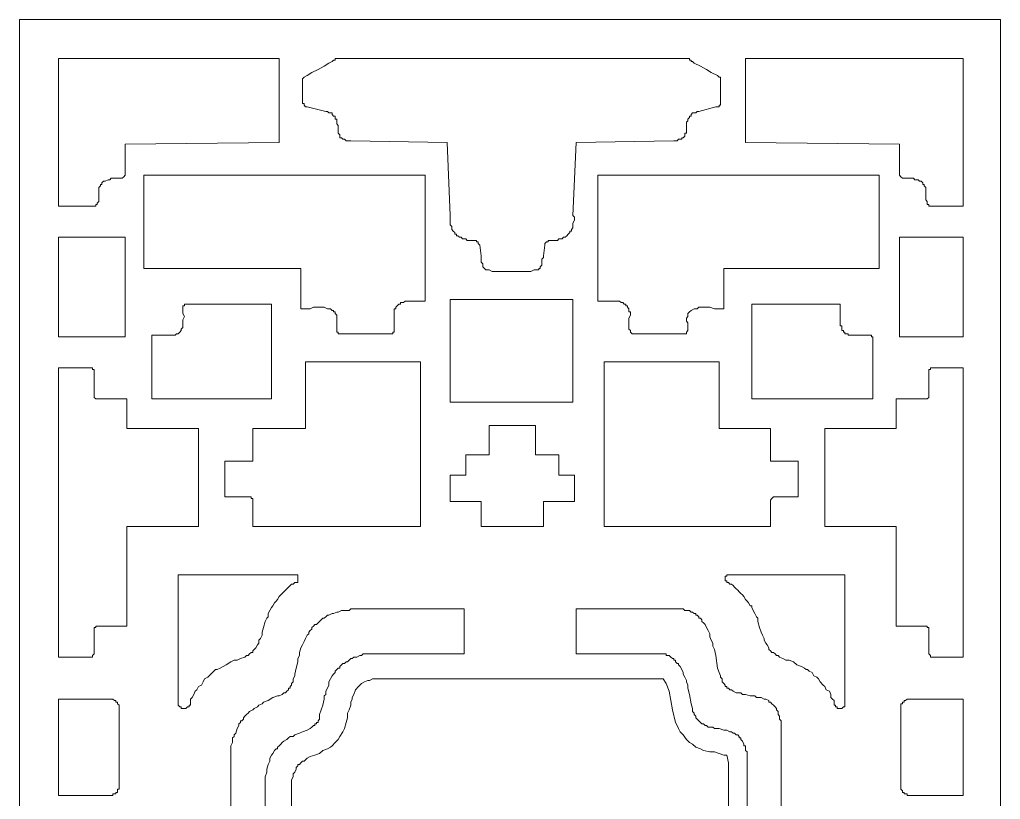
# Model space of a CAD drawing. Extents: x -66030 to 95157, y -13132 to 45879.
# Drawn here: x -56868 to -54403, y 27206 to 29164 of the extents above; entities that cross this region are included whole.
import ezdxf

# ---------------------------------------------------------------- set-up
doc = ezdxf.new("R2010")
doc.units = 0
doc.header["$LTSCALE"] = 100
doc.header["$MEASUREMENT"] = 0
doc.layers.get('0').update_dxf_attribs({"linetype": 'CONTINUOUS'})

msp = doc.modelspace()

# ---------------------------------------------------------------- linework, layer by layer
at = {"lineweight": 0}
for points in [[(-56867.9, 29164.4), (-54403.2, 29164.4), (-54403.2, 24422.6), (-56867.9, 24422.6), (-56867.9, 29164.4)], [(-56867.9, 29164.4), (-54403.2, 29164.4), (-54403.2, 24422.6), (-56867.9, 24422.6), (-56867.9, 29164.4)], [(-56770.2, 28695.7), (-56688.2, 28695.7), (-56684.3, 28695.7), (-56680.4, 28695.7), (-56676.5, 28695.7), (-56676.5, 28695.7), (-56676.5, 28695.7), (-56676.5, 28699.6), (-56672.6, 28699.6), (-56672.6, 28703.5), (-56672.6, 28703.5), (-56668.7, 28707.4), (-56668.7, 28711.3), (-56668.7, 28711.3), (-56668.7, 28719.1), (-56668.7, 28727), (-56668.7, 28734.8), (-56668.7, 28734.8), (-56668.7, 28738.7), (-56668.7, 28742.6), (-56668.7, 28742.6), (-56664.8, 28746.5), (-56664.8, 28746.5), (-56664.8, 28750.4), (-56660.9, 28750.4), (-56660.9, 28754.3), (-56660.9, 28754.3), (-56657, 28758.2), (-56657, 28758.2), (-56653, 28758.2), (-56645.2, 28762.1), (-56641.3, 28762.1), (-56637.4, 28766), (-56633.5, 28766), (-56629.6, 28766), (-56625.7, 28766), (-56621.8, 28766), (-56614, 28766), (-56614, 28766), (-56610.1, 28766), (-56610.1, 28766), (-56606.2, 28769.9), (-56606.2, 28769.9), (-56606.2, 28769.9), (-56602.3, 28773.8), (-56602.3, 28773.8), (-56602.3, 28777.7), (-56602.3, 28781.6), (-56602.3, 28785.5), (-56602.3, 28851.9), (-56215.6, 28855.8), (-56215.6, 29066.8), (-56770.2, 29066.8), (-56770.2, 28695.7)], [(-55188.3, 29066.8), (-55184.4, 29066.8), (-55184.4, 29062.9), (-55184.4, 29062.9), (-55180.5, 29062.9), (-55180.5, 29059), (-55176.6, 29059), (-55172.7, 29055.1), (-55157.1, 29047.2), (-55141.4, 29039.4), (-55129.7, 29031.6), (-55114.1, 29023.8), (-55110.2, 29019.9), (-55106.3, 29019.9), (-55106.3, 29019.9), (-55106.3, 29016), (-55106.3, 29016), (-55106.3, 29012.1), (-55106.3, 29008.2), (-55106.3, 28996.5), (-55106.3, 28984.7), (-55106.3, 28961.3), (-55106.3, 28957.4), (-55106.3, 28953.5), (-55106.3, 28953.5), (-55106.3, 28949.6), (-55110.2, 28949.6), (-55110.2, 28949.6), (-55110.2, 28949.6), (-55110.2, 28945.7), (-55114.1, 28945.7), (-55118, 28945.7), (-55161, 28934), (-55164.9, 28934), (-55168.8, 28930.1), (-55172.7, 28930.1), (-55176.6, 28930.1), (-55180.5, 28926.2), (-55180.5, 28922.2), (-55184.4, 28922.2), (-55184.4, 28918.3), (-55188.3, 28914.4), (-55188.3, 28914.4), (-55188.3, 28910.5), (-55192.2, 28906.6), (-55192.2, 28902.7), (-55192.2, 28898.8), (-55192.2, 28894.9), (-55192.2, 28894.9), (-55192.2, 28891), (-55192.2, 28887.1), (-55192.2, 28887.1), (-55192.2, 28883.2), (-55192.2, 28879.3), (-55196.1, 28879.3), (-55196.1, 28875.4), (-55196.1, 28871.5), (-55200, 28867.6), (-55203.9, 28867.6), (-55203.9, 28863.7), (-55207.8, 28863.7), (-55211.7, 28863.7), (-55215.7, 28859.8), (-55219.6, 28859.8), (-55223.5, 28859.8), (-55469.5, 28855.8), (-55477.4, 28672.3), (-55477.4, 28672.3), (-55473.4, 28668.4), (-55473.4, 28664.5), (-55473.4, 28660.5), (-55477.4, 28652.7), (-55477.4, 28648.8), (-55477.4, 28644.9), (-55477.4, 28641), (-55481.3, 28637.1), (-55481.3, 28633.2), (-55485.2, 28633.2), (-55485.2, 28629.3), (-55489.1, 28625.4), (-55489.1, 28625.4), (-55493, 28621.5), (-55493, 28621.5), (-55496.9, 28617.6), (-55500.8, 28617.6), (-55504.7, 28613.7), (-55508.6, 28613.7), (-55512.5, 28613.7), (-55516.4, 28609.8), (-55524.2, 28609.8), (-55528.1, 28609.8), (-55535.9, 28609.8), (-55539.8, 28609.8), (-55539.8, 28609.8), (-55539.8, 28605.9), (-55543.8, 28605.9), (-55543.8, 28605.9), (-55543.8, 28605.9), (-55543.8, 28605.9), (-55547.7, 28602), (-55547.7, 28598.1), (-55551.6, 28570.7), (-55551.6, 28566.8), (-55555.5, 28562.9), (-55555.5, 28555.1), (-55555.5, 28551.2), (-55555.5, 28547.3), (-55559.4, 28543.4), (-55559.4, 28543.4), (-55559.4, 28539.5), (-55563.3, 28539.5), (-55563.3, 28539.5), (-55563.3, 28535.6), (-55567.2, 28535.6), (-55567.2, 28535.6), (-55571.1, 28535.6), (-55575, 28535.6), (-55582.8, 28531.7), (-55590.6, 28531.7), (-55598.4, 28531.7), (-55610.2, 28531.7), (-55621.9, 28531.7), (-55629.7, 28531.7), (-55641.4, 28531.7), (-55653.1, 28531.7), (-55660.9, 28531.7), (-55672.6, 28531.7), (-55680.5, 28531.7), (-55688.3, 28535.6), (-55692.2, 28535.6), (-55692.2, 28535.6), (-55696.1, 28535.6), (-55696.1, 28535.6), (-55700, 28539.5), (-55700, 28539.5), (-55700, 28539.5), (-55703.9, 28543.4), (-55703.9, 28543.4), (-55703.9, 28547.3), (-55703.9, 28551.2), (-55707.8, 28555.1), (-55707.8, 28562.9), (-55707.8, 28566.8), (-55707.8, 28570.7), (-55711.7, 28598.1), (-55715.6, 28602), (-55715.6, 28605.9), (-55715.6, 28605.9), (-55715.6, 28605.9), (-55719.5, 28605.9), (-55719.5, 28605.9), (-55719.5, 28609.8), (-55723.4, 28609.8), (-55727.3, 28609.8), (-55731.2, 28609.8), (-55739.1, 28609.8), (-55743, 28609.8), (-55746.9, 28613.7), (-55750.8, 28613.7), (-55754.7, 28613.7), (-55758.6, 28617.6), (-55762.5, 28617.6), (-55766.4, 28621.5), (-55770.3, 28621.5), (-55770.3, 28625.4), (-55774.2, 28625.4), (-55774.2, 28629.3), (-55778.1, 28633.2), (-55778.1, 28633.2), (-55782, 28637.1), (-55782, 28641), (-55782, 28644.9), (-55785.9, 28648.8), (-55785.9, 28652.7), (-55785.9, 28660.5), (-55785.9, 28664.5), (-55785.9, 28668.4), (-55785.9, 28672.3), (-55785.9, 28672.3), (-55793.7, 28855.8), (-56035.9, 28859.8), (-56039.8, 28859.8), (-56047.6, 28859.8), (-56051.5, 28863.7), (-56051.5, 28863.7), (-56055.4, 28863.7), (-56059.3, 28867.6), (-56063.2, 28867.6), (-56063.2, 28871.5), (-56063.2, 28875.4), (-56067.2, 28879.3), (-56067.2, 28879.3), (-56067.2, 28883.2), (-56067.2, 28887.1), (-56067.2, 28887.1), (-56067.2, 28891), (-56067.2, 28894.9), (-56067.2, 28894.9), (-56067.2, 28898.8), (-56071.1, 28902.7), (-56071.1, 28906.6), (-56071.1, 28910.5), (-56071.1, 28914.4), (-56075, 28914.4), (-56075, 28918.3), (-56075, 28922.2), (-56078.9, 28922.2), (-56082.8, 28926.2), (-56082.8, 28930.1), (-56086.7, 28930.1), (-56090.6, 28930.1), (-56094.5, 28934), (-56098.4, 28934), (-56145.3, 28945.7), (-56149.2, 28945.7), (-56149.2, 28945.7), (-56153.1, 28949.6), (-56153.1, 28949.6), (-56153.1, 28949.6), (-56153.1, 28949.6), (-56153.1, 28953.5), (-56157, 28953.5), (-56157, 28957.4), (-56157, 28961.3), (-56157, 28984.7), (-56157, 28996.5), (-56157, 29008.2), (-56157, 29012.1), (-56157, 29016), (-56157, 29016), (-56153.1, 29019.9), (-56153.1, 29019.9), (-56153.1, 29019.9), (-56145.3, 29023.8), (-56133.6, 29031.6), (-56117.9, 29039.4), (-56102.3, 29047.2), (-56090.6, 29055.1), (-56082.8, 29059), (-56082.8, 29059), (-56078.9, 29062.9), (-56078.9, 29062.9), (-56075, 29062.9), (-56075, 29066.8), (-56075, 29066.8), (-55188.3, 29066.8)], [(-55043.8, 29066.8), (-55043.8, 28855.8), (-54657.1, 28851.9), (-54657.1, 28785.5), (-54657.1, 28781.6), (-54657.1, 28777.7), (-54657.1, 28773.8), (-54657.1, 28773.8), (-54653.2, 28769.9), (-54653.2, 28769.9), (-54653.2, 28769.9), (-54649.3, 28766), (-54649.3, 28766), (-54645.4, 28766), (-54645.4, 28766), (-54637.6, 28766), (-54633.7, 28766), (-54629.8, 28766), (-54625.9, 28766), (-54621.9, 28766), (-54618, 28762.1), (-54610.2, 28762.1), (-54606.3, 28758.2), (-54602.4, 28758.2), (-54602.4, 28758.2), (-54598.5, 28754.3), (-54598.5, 28754.3), (-54598.5, 28750.4), (-54594.6, 28750.4), (-54594.6, 28746.5), (-54594.6, 28746.5), (-54590.7, 28742.6), (-54590.7, 28742.6), (-54590.7, 28738.7), (-54590.7, 28734.8), (-54590.7, 28734.8), (-54590.7, 28727), (-54590.7, 28719.1), (-54590.7, 28711.3), (-54590.7, 28711.3), (-54586.8, 28707.4), (-54586.8, 28703.5), (-54586.8, 28703.5), (-54586.8, 28699.6), (-54582.9, 28699.6), (-54582.9, 28695.7), (-54582.9, 28695.7), (-54582.9, 28695.7), (-54579, 28695.7), (-54575.1, 28695.7), (-54571.2, 28695.7), (-54497, 28695.7), (-54497, 29066.8), (-55043.8, 29066.8)], [(-55848.4, 28773.8), (-56555.4, 28773.8), (-56555.4, 28539.5), (-56160.9, 28539.5), (-56160.9, 28437.9), (-56157, 28437.9), (-56149.2, 28437.9), (-56137.5, 28437.9), (-56129.6, 28441.8), (-56117.9, 28441.8), (-56114, 28441.8), (-56110.1, 28441.8), (-56106.2, 28441.8), (-56102.3, 28441.8), (-56094.5, 28437.9), (-56090.6, 28437.9), (-56086.7, 28437.9), (-56082.8, 28434), (-56078.9, 28434), (-56078.9, 28434), (-56078.9, 28430.1), (-56075, 28430.1), (-56075, 28430.1), (-56075, 28426.2), (-56071.1, 28422.3), (-56071.1, 28422.3), (-56071.1, 28418.4), (-56071.1, 28414.5), (-56071.1, 28410.6), (-56071.1, 28406.7), (-56071.1, 28402.8), (-56071.1, 28394.9), (-56071.1, 28391), (-56071.1, 28387.1), (-56071.1, 28387.1), (-56071.1, 28383.2), (-56071.1, 28379.3), (-56071.1, 28379.3), (-56067.2, 28379.3), (-56067.2, 28379.3), (-56067.2, 28375.4), (-56067.2, 28375.4), (-56063.2, 28375.4), (-56063.2, 28375.4), (-56063.2, 28375.4), (-56059.3, 28375.4), (-55938.3, 28375.4), (-55938.3, 28375.4), (-55934.3, 28375.4), (-55934.3, 28375.4), (-55934.3, 28375.4), (-55930.4, 28375.4), (-55930.4, 28379.3), (-55930.4, 28379.3), (-55926.5, 28379.3), (-55926.5, 28383.2), (-55926.5, 28383.2), (-55926.5, 28387.1), (-55926.5, 28391), (-55926.5, 28394.9), (-55926.5, 28398.8), (-55926.5, 28402.8), (-55926.5, 28414.5), (-55926.5, 28422.3), (-55926.5, 28426.2), (-55926.5, 28430.1), (-55926.5, 28430.1), (-55926.5, 28434), (-55926.5, 28437.9), (-55922.6, 28437.9), (-55922.6, 28441.8), (-55918.7, 28445.7), (-55918.7, 28445.7), (-55914.8, 28449.6), (-55910.9, 28449.6), (-55910.9, 28453.5), (-55907, 28453.5), (-55903.1, 28453.5), (-55899.2, 28457.4), (-55895.3, 28457.4), (-55895.3, 28457.4), (-55891.4, 28457.4), (-55848.4, 28457.4), (-55848.4, 28773.8)], [(-55414.9, 28773.8), (-54707.9, 28773.8), (-54707.9, 28539.5), (-55098.5, 28539.5), (-55098.5, 28437.9), (-55106.3, 28437.9), (-55110.2, 28437.9), (-55121.9, 28437.9), (-55133.6, 28441.8), (-55141.4, 28441.8), (-55145.3, 28441.8), (-55153.2, 28441.8), (-55157.1, 28441.8), (-55161, 28441.8), (-55164.9, 28437.9), (-55168.8, 28437.9), (-55172.7, 28437.9), (-55180.5, 28434), (-55180.5, 28434), (-55180.5, 28434), (-55184.4, 28430.1), (-55184.4, 28430.1), (-55184.4, 28430.1), (-55188.3, 28426.2), (-55188.3, 28422.3), (-55188.3, 28422.3), (-55188.3, 28418.4), (-55192.2, 28414.5), (-55192.2, 28410.6), (-55192.2, 28406.7), (-55188.3, 28402.8), (-55188.3, 28394.9), (-55188.3, 28391), (-55188.3, 28387.1), (-55188.3, 28387.1), (-55188.3, 28383.2), (-55192.2, 28379.3), (-55192.2, 28379.3), (-55192.2, 28379.3), (-55192.2, 28379.3), (-55192.2, 28375.4), (-55196.1, 28375.4), (-55196.1, 28375.4), (-55196.1, 28375.4), (-55200, 28375.4), (-55203.9, 28375.4), (-55321.1, 28375.4), (-55325, 28375.4), (-55325, 28375.4), (-55328.9, 28375.4), (-55328.9, 28375.4), (-55328.9, 28375.4), (-55332.8, 28379.3), (-55332.8, 28379.3), (-55332.8, 28379.3), (-55332.8, 28383.2), (-55332.8, 28383.2), (-55336.7, 28387.1), (-55336.7, 28391), (-55336.7, 28394.9), (-55336.7, 28398.8), (-55336.7, 28402.8), (-55336.7, 28414.5), (-55332.8, 28422.3), (-55332.8, 28426.2), (-55332.8, 28430.1), (-55336.7, 28430.1), (-55336.7, 28434), (-55336.7, 28437.9), (-55336.7, 28437.9), (-55340.6, 28441.8), (-55340.6, 28445.7), (-55344.5, 28445.7), (-55344.5, 28449.6), (-55348.5, 28449.6), (-55352.4, 28453.5), (-55356.3, 28453.5), (-55356.3, 28453.5), (-55360.2, 28457.4), (-55364.1, 28457.4), (-55368, 28457.4), (-55371.9, 28457.4), (-55414.9, 28457.4), (-55414.9, 28773.8)], [(-56770.2, 28367.6), (-56602.3, 28367.6), (-56602.3, 28617.6), (-56770.2, 28617.6), (-56770.2, 28367.6)], [(-54497, 28617.6), (-54657.1, 28617.6), (-54657.1, 28367.6), (-54497, 28367.6), (-54497, 28617.6)], [(-56442.1, 28449.6), (-56235.1, 28449.6), (-56235.1, 28211.4), (-56535.9, 28211.4), (-56535.9, 28355.9), (-56535.9, 28363.7), (-56535.9, 28367.6), (-56535.9, 28367.6), (-56535.9, 28367.6), (-56535.9, 28367.6), (-56535.9, 28371.5), (-56532, 28371.5), (-56532, 28371.5), (-56528.1, 28371.5), (-56524.2, 28371.5), (-56520.2, 28371.5), (-56508.5, 28371.5), (-56500.7, 28371.5), (-56492.9, 28371.5), (-56485.1, 28371.5), (-56485.1, 28371.5), (-56481.2, 28371.5), (-56477.3, 28371.5), (-56473.4, 28375.4), (-56473.4, 28375.4), (-56469.5, 28375.4), (-56465.6, 28379.3), (-56465.6, 28379.3), (-56461.7, 28383.2), (-56461.7, 28383.2), (-56461.7, 28387.1), (-56457.7, 28391), (-56457.7, 28394.9), (-56457.7, 28394.9), (-56457.7, 28398.8), (-56457.7, 28402.8), (-56457.7, 28410.6), (-56453.8, 28418.4), (-56457.7, 28426.2), (-56457.7, 28434), (-56457.7, 28437.9), (-56457.7, 28445.7), (-56453.8, 28445.7), (-56453.8, 28445.7), (-56453.8, 28449.6), (-56453.8, 28449.6), (-56453.8, 28449.6), (-56453.8, 28449.6), (-56449.9, 28449.6), (-56449.9, 28449.6), (-56446, 28449.6), (-56442.1, 28449.6)], [(-55785.9, 28461.3), (-55477.4, 28461.3), (-55477.4, 28203.6), (-55785.9, 28203.6), (-55785.9, 28461.3)], [(-54817.2, 28449.6), (-55028.2, 28449.6), (-55028.2, 28211.4), (-54723.5, 28211.4), (-54723.5, 28355.9), (-54723.5, 28363.7), (-54723.5, 28367.6), (-54723.5, 28367.6), (-54723.5, 28367.6), (-54727.4, 28367.6), (-54727.4, 28371.5), (-54727.4, 28371.5), (-54727.4, 28371.5), (-54731.3, 28371.5), (-54735.2, 28371.5), (-54743, 28371.5), (-54750.8, 28371.5), (-54758.7, 28371.5), (-54766.5, 28371.5), (-54774.3, 28371.5), (-54778.2, 28371.5), (-54782.1, 28371.5), (-54786, 28371.5), (-54786, 28375.4), (-54789.9, 28375.4), (-54793.8, 28375.4), (-54793.8, 28379.3), (-54797.7, 28379.3), (-54797.7, 28383.2), (-54801.6, 28383.2), (-54801.6, 28387.1), (-54801.6, 28391), (-54801.6, 28394.9), (-54805.5, 28394.9), (-54805.5, 28398.8), (-54805.5, 28402.8), (-54805.5, 28410.6), (-54805.5, 28418.4), (-54805.5, 28426.2), (-54805.5, 28434), (-54805.5, 28437.9), (-54805.5, 28445.7), (-54805.5, 28445.7), (-54805.5, 28445.7), (-54805.5, 28449.6), (-54805.5, 28449.6), (-54809.4, 28449.6), (-54809.4, 28449.6), (-54809.4, 28449.6), (-54813.3, 28449.6), (-54813.3, 28449.6), (-54817.2, 28449.6)], [(-55860.1, 28305.1), (-56149.2, 28305.1), (-56149.2, 28137.1), (-56282, 28137.1), (-56282, 28055.1), (-56352.3, 28055.1), (-56352.3, 27965.3), (-56309.3, 27965.3), (-56297.6, 27965.3), (-56293.7, 27965.3), (-56289.8, 27965.3), (-56285.9, 27965.3), (-56285.9, 27961.4), (-56282, 27961.4), (-56282, 27961.4), (-56282, 27961.4), (-56282, 27957.5), (-56282, 27957.5), (-56282, 27953.6), (-56282, 27949.7), (-56282, 27945.8), (-56282, 27937.9), (-56282, 27922.3), (-56282, 27891.1), (-56149.2, 27891.1), (-56149.2, 27891.1), (-55860.1, 27891.1), (-55860.1, 28305.1)], [(-55399.2, 28305.1), (-55110.2, 28305.1), (-55110.2, 28137.1), (-54981.3, 28137.1), (-54981.3, 28055.1), (-54911, 28055.1), (-54911, 27965.3), (-54950, 27965.3), (-54961.8, 27965.3), (-54965.7, 27965.3), (-54969.6, 27965.3), (-54973.5, 27965.3), (-54977.4, 27961.4), (-54977.4, 27961.4), (-54977.4, 27961.4), (-54977.4, 27961.4), (-54981.3, 27957.5), (-54981.3, 27957.5), (-54981.3, 27953.6), (-54981.3, 27949.7), (-54981.3, 27945.8), (-54981.3, 27937.9), (-54981.3, 27922.3), (-54981.3, 27891.1), (-55110.2, 27891.1), (-55110.2, 27891.1), (-55399.2, 27891.1), (-55399.2, 28305.1)], [(-56770.2, 27563), (-56692.1, 27563), (-56688.2, 27563), (-56688.2, 27563), (-56688.2, 27563), (-56684.3, 27563), (-56684.3, 27566.9), (-56684.3, 27566.9), (-56684.3, 27566.9), (-56680.4, 27570.8), (-56680.4, 27570.8), (-56680.4, 27574.7), (-56680.4, 27574.7), (-56680.4, 27578.6), (-56680.4, 27582.5), (-56680.4, 27586.4), (-56680.4, 27594.2), (-56680.4, 27594.2), (-56680.4, 27621.6), (-56680.4, 27629.4), (-56680.4, 27633.3), (-56680.4, 27633.3), (-56680.4, 27637.2), (-56676.5, 27637.2), (-56676.5, 27637.2), (-56676.5, 27637.2), (-56676.5, 27641.1), (-56672.6, 27641.1), (-56672.6, 27641.1), (-56668.7, 27641.1), (-56668.7, 27641.1), (-56660.9, 27641.1), (-56598.4, 27641.1), (-56598.4, 27641.1), (-56598.4, 27703.6), (-56598.4, 27891.1), (-56418.7, 27891.1), (-56418.7, 28137.1), (-56598.4, 28137.1), (-56598.4, 28211.4), (-56660.9, 28211.4), (-56668.7, 28211.4), (-56668.7, 28211.4), (-56672.6, 28211.4), (-56672.6, 28211.4), (-56676.5, 28211.4), (-56676.5, 28211.4), (-56676.5, 28211.4), (-56676.5, 28211.4), (-56680.4, 28215.3), (-56680.4, 28215.3), (-56680.4, 28219.2), (-56680.4, 28223.1), (-56680.4, 28227), (-56680.4, 28262.1), (-56680.4, 28266), (-56680.4, 28270), (-56680.4, 28273.9), (-56680.4, 28277.8), (-56680.4, 28281.7), (-56680.4, 28281.7), (-56680.4, 28285.6), (-56684.3, 28285.6), (-56684.3, 28285.6), (-56684.3, 28289.5), (-56684.3, 28289.5), (-56688.2, 28289.5), (-56688.2, 28289.5), (-56688.2, 28289.5), (-56692.1, 28289.5), (-56770.2, 28289.5), (-56770.2, 27563)], [(-54497, 28289.5), (-54571.2, 28289.5), (-54575.1, 28289.5), (-54575.1, 28289.5), (-54575.1, 28289.5), (-54579, 28289.5), (-54579, 28289.5), (-54579, 28285.6), (-54579, 28285.6), (-54582.9, 28285.6), (-54582.9, 28281.7), (-54582.9, 28281.7), (-54582.9, 28277.8), (-54582.9, 28273.9), (-54582.9, 28270), (-54582.9, 28266), (-54582.9, 28262.1), (-54582.9, 28227), (-54582.9, 28223.1), (-54582.9, 28219.2), (-54582.9, 28215.3), (-54582.9, 28215.3), (-54586.8, 28211.4), (-54586.8, 28211.4), (-54586.8, 28211.4), (-54586.8, 28211.4), (-54590.7, 28211.4), (-54590.7, 28211.4), (-54594.6, 28211.4), (-54594.6, 28211.4), (-54602.4, 28211.4), (-54664.9, 28211.4), (-54664.9, 28137.1), (-54844.6, 28137.1), (-54844.6, 27891.1), (-54664.9, 27891.1), (-54664.9, 27703.6), (-54664.9, 27641.1), (-54664.9, 27641.1), (-54602.4, 27641.1), (-54594.6, 27641.1), (-54594.6, 27641.1), (-54590.7, 27641.1), (-54590.7, 27641.1), (-54586.8, 27641.1), (-54586.8, 27637.2), (-54586.8, 27637.2), (-54586.8, 27637.2), (-54582.9, 27637.2), (-54582.9, 27633.3), (-54582.9, 27633.3), (-54582.9, 27629.4), (-54582.9, 27621.6), (-54582.9, 27594.2), (-54582.9, 27594.2), (-54582.9, 27586.4), (-54582.9, 27582.5), (-54582.9, 27578.6), (-54582.9, 27574.7), (-54582.9, 27574.7), (-54582.9, 27570.8), (-54582.9, 27570.8), (-54579, 27566.9), (-54579, 27566.9), (-54579, 27566.9), (-54579, 27563), (-54575.1, 27563), (-54575.1, 27563), (-54575.1, 27563), (-54571.2, 27563), (-54497, 27563), (-54497, 28289.5)], [(-55473.4, 28020), (-55473.4, 27953.6), (-55551.6, 27953.6), (-55551.6, 27891.1), (-55707.8, 27891.1), (-55707.8, 27953.6), (-55785.9, 27953.6), (-55785.9, 28020), (-55746.9, 28020), (-55746.9, 28070.7), (-55688.3, 28070.7), (-55688.3, 28145), (-55571.1, 28145), (-55571.1, 28070.7), (-55512.5, 28070.7), (-55512.5, 28020), (-55473.4, 28020)], [(-56469.5, 27770), (-56297.6, 27770), (-56207.8, 27770), (-56176.5, 27770), (-56172.6, 27770), (-56168.7, 27770), (-56168.7, 27770), (-56168.7, 27770), (-56168.7, 27766.1), (-56168.7, 27766.1), (-56168.7, 27762.2), (-56168.7, 27758.3), (-56168.7, 27754.4), (-56168.7, 27754.4), (-56168.7, 27750.5), (-56172.6, 27750.5), (-56176.5, 27750.5), (-56180.4, 27746.6), (-56184.3, 27746.6), (-56188.2, 27742.6), (-56192.1, 27738.7), (-56196, 27734.8), (-56200, 27730.9), (-56203.9, 27727), (-56207.8, 27723.1), (-56211.7, 27719.2), (-56215.6, 27715.3), (-56219.5, 27707.5), (-56223.4, 27703.6), (-56227.3, 27699.7), (-56231.2, 27691.9), (-56231.2, 27691.9), (-56235.1, 27688), (-56239, 27680.2), (-56242.9, 27672.3), (-56242.9, 27664.5), (-56246.8, 27660.6), (-56250.7, 27652.8), (-56254.6, 27637.2), (-56258.5, 27625.5), (-56258.5, 27617.7), (-56262.5, 27609.8), (-56266.4, 27605.9), (-56266.4, 27598.1), (-56270.3, 27594.2), (-56274.2, 27586.4), (-56278.1, 27582.5), (-56282, 27578.6), (-56282, 27574.7), (-56285.9, 27574.7), (-56289.8, 27570.8), (-56293.7, 27566.9), (-56297.6, 27566.9), (-56301.5, 27563), (-56313.2, 27559.1), (-56321, 27555.2), (-56328.9, 27555.2), (-56336.7, 27551.3), (-56348.4, 27543.4), (-56356.2, 27539.5), (-56364, 27535.6), (-56371.8, 27531.7), (-56375.7, 27531.7), (-56379.6, 27527.8), (-56383.5, 27523.9), (-56391.3, 27516.1), (-56395.3, 27512.2), (-56403.1, 27508.3), (-56407, 27500.5), (-56410.9, 27492.7), (-56418.7, 27488.8), (-56422.6, 27480.9), (-56426.5, 27477), (-56430.4, 27469.2), (-56434.3, 27461.4), (-56438.2, 27457.5), (-56438.2, 27453.6), (-56438.2, 27449.7), (-56438.2, 27445.8), (-56438.2, 27445.8), (-56438.2, 27441.9), (-56442.1, 27441.9), (-56442.1, 27441.9), (-56442.1, 27438), (-56446, 27438), (-56446, 27438), (-56446, 27438), (-56449.9, 27434.1), (-56449.9, 27434.1), (-56453.8, 27434.1), (-56453.8, 27434.1), (-56457.7, 27434.1), (-56461.7, 27434.1), (-56461.7, 27438), (-56465.6, 27438), (-56465.6, 27438), (-56469.5, 27441.9), (-56469.5, 27770)], [(-54793.8, 27770), (-54965.7, 27770), (-55055.5, 27770), (-55086.8, 27770), (-55090.7, 27770), (-55090.7, 27770), (-55090.7, 27770), (-55090.7, 27770), (-55090.7, 27766.1), (-55094.6, 27766.1), (-55094.6, 27762.2), (-55094.6, 27758.3), (-55094.6, 27754.4), (-55090.7, 27754.4), (-55090.7, 27750.5), (-55086.8, 27750.5), (-55086.8, 27750.5), (-55082.8, 27746.6), (-55078.9, 27746.6), (-55075, 27742.6), (-55071.1, 27738.7), (-55067.2, 27734.8), (-55063.3, 27730.9), (-55059.4, 27727), (-55055.5, 27723.1), (-55051.6, 27719.2), (-55047.7, 27715.3), (-55043.8, 27707.5), (-55039.9, 27703.6), (-55036, 27699.7), (-55032.1, 27691.9), (-55028.2, 27691.9), (-55028.2, 27688), (-55024.3, 27680.2), (-55020.4, 27672.3), (-55016.4, 27664.5), (-55012.5, 27660.6), (-55012.5, 27652.8), (-55008.6, 27637.2), (-55004.7, 27625.5), (-55000.8, 27617.7), (-54996.9, 27609.8), (-54996.9, 27605.9), (-54993, 27598.1), (-54989.1, 27594.2), (-54985.2, 27586.4), (-54985.2, 27582.5), (-54981.3, 27578.6), (-54977.4, 27574.7), (-54973.5, 27574.7), (-54969.6, 27570.8), (-54965.7, 27566.9), (-54961.8, 27566.9), (-54957.9, 27563), (-54950, 27559.1), (-54942.2, 27555.2), (-54934.4, 27555.2), (-54922.7, 27551.3), (-54914.9, 27543.4), (-54903.2, 27539.5), (-54895.4, 27535.6), (-54891.5, 27531.7), (-54887.6, 27531.7), (-54883.6, 27527.8), (-54875.8, 27523.9), (-54871.9, 27516.1), (-54864.1, 27512.2), (-54860.2, 27508.3), (-54856.3, 27500.5), (-54848.5, 27492.7), (-54844.6, 27488.8), (-54840.7, 27480.9), (-54832.9, 27477), (-54829, 27469.2), (-54829, 27461.4), (-54825.1, 27457.5), (-54821.1, 27453.6), (-54821.1, 27449.7), (-54821.1, 27445.8), (-54821.1, 27445.8), (-54821.1, 27441.9), (-54821.1, 27441.9), (-54817.2, 27441.9), (-54817.2, 27438), (-54817.2, 27438), (-54817.2, 27438), (-54813.3, 27438), (-54813.3, 27434.1), (-54809.4, 27434.1), (-54809.4, 27434.1), (-54805.5, 27434.1), (-54801.6, 27434.1), (-54801.6, 27434.1), (-54797.7, 27438), (-54797.7, 27438), (-54793.8, 27438), (-54793.8, 27441.9), (-54793.8, 27770)], [(-56770.2, 27215.3), (-56641.3, 27215.3), (-56637.4, 27215.3), (-56637.4, 27215.3), (-56633.5, 27215.3), (-56633.5, 27219.2), (-56629.6, 27219.2), (-56629.6, 27219.2), (-56625.7, 27219.2), (-56625.7, 27223.2), (-56621.8, 27223.2), (-56621.8, 27227.1), (-56621.8, 27227.1), (-56621.8, 27231), (-56617.9, 27231), (-56617.9, 27234.9), (-56617.9, 27234.9), (-56617.9, 27238.8), (-56617.9, 27434.1), (-56617.9, 27438), (-56617.9, 27438), (-56617.9, 27441.9), (-56621.8, 27445.8), (-56621.8, 27445.8), (-56621.8, 27449.7), (-56621.8, 27449.7), (-56625.7, 27449.7), (-56625.7, 27453.6), (-56629.6, 27453.6), (-56629.6, 27453.6), (-56633.5, 27457.5), (-56633.5, 27457.5), (-56637.4, 27457.5), (-56637.4, 27457.5), (-56641.3, 27457.5), (-56770.2, 27457.5), (-56770.2, 27215.3)], [(-54497, 27457.5), (-54629.8, 27457.5), (-54633.7, 27457.5), (-54633.7, 27457.5), (-54637.6, 27457.5), (-54637.6, 27457.5), (-54641.5, 27453.6), (-54641.5, 27453.6), (-54645.4, 27453.6), (-54645.4, 27449.7), (-54649.3, 27449.7), (-54649.3, 27449.7), (-54649.3, 27445.8), (-54653.2, 27445.8), (-54653.2, 27441.9), (-54653.2, 27438), (-54653.2, 27438), (-54653.2, 27434.1), (-54653.2, 27238.8), (-54653.2, 27234.9), (-54653.2, 27234.9), (-54653.2, 27231), (-54653.2, 27231), (-54649.3, 27227.1), (-54649.3, 27227.1), (-54649.3, 27223.2), (-54645.4, 27223.2), (-54645.4, 27219.2), (-54641.5, 27219.2), (-54641.5, 27219.2), (-54637.6, 27219.2), (-54637.6, 27215.3), (-54633.7, 27215.3), (-54633.7, 27215.3), (-54629.8, 27215.3), (-54497, 27215.3), (-54497, 27457.5)]]:
    msp.add_lwpolyline(points, close=True, dxfattribs=at)
for points in [[(-56250.7, 26977.1), (-56250.7, 27262.2), (-56246.8, 27273.9), (-56246.8, 27281.7), (-56242.9, 27293.5), (-56239, 27301.3), (-56239, 27309.1), (-56235.1, 27316.9), (-56231.2, 27320.8), (-56227.3, 27328.6), (-56223.4, 27332.5), (-56219.5, 27332.5), (-56219.5, 27336.4), (-56215.6, 27340.3), (-56215.6, 27340.3), (-56211.7, 27344.2), (-56207.8, 27348.1), (-56203.9, 27352), (-56196, 27356), (-56192.1, 27359.9), (-56188.2, 27363.8), (-56180.4, 27363.8), (-56176.5, 27367.7), (-56164.8, 27371.6), (-56157, 27375.5), (-56145.3, 27379.4), (-56137.5, 27383.3), (-56133.6, 27387.2), (-56129.6, 27391.1), (-56125.7, 27391.1), (-56125.7, 27395), (-56121.8, 27395), (-56121.8, 27398.9), (-56117.9, 27398.9), (-56117.9, 27402.8), (-56114, 27406.7), (-56114, 27414.5), (-56114, 27418.5), (-56110.1, 27430.2), (-56106.2, 27441.9), (-56102.3, 27457.5), (-56102.3, 27465.3), (-56098.4, 27469.2), (-56098.4, 27477), (-56094.5, 27484.9), (-56090.6, 27492.7), (-56090.6, 27500.5), (-56086.7, 27508.3), (-56082.8, 27516.1), (-56078.9, 27520), (-56075, 27523.9), (-56075, 27527.8), (-56071.1, 27531.7), (-56067.2, 27535.6), (-56063.2, 27535.6), (-56063.2, 27539.5), (-56059.3, 27543.4), (-56055.4, 27547.3), (-56051.5, 27547.3), (-56047.6, 27551.3), (-56043.7, 27551.3), (-56039.8, 27555.2), (-56035.9, 27559.1), (-56032, 27559.1), (-56028.1, 27563), (-56024.2, 27563), (-56020.3, 27563), (-56012.5, 27566.9), (-56008.6, 27566.9), (-56004.7, 27570.8), (-55996.8, 27570.8), (-55992.9, 27570.8), (-55985.1, 27570.8), (-55977.3, 27570.8), (-55973.4, 27570.8), (-55965.6, 27570.8), (-55750.8, 27570.8), (-55750.8, 27684.1), (-56012.5, 27684.1), (-56020.3, 27684.1), (-56028.1, 27684.1), (-56035.9, 27684.1), (-56039.8, 27680.2), (-56047.6, 27680.2), (-56055.4, 27680.2), (-56059.3, 27680.2), (-56067.2, 27676.2), (-56071.1, 27676.2), (-56078.9, 27672.3), (-56082.8, 27672.3), (-56090.6, 27668.4), (-56094.5, 27668.4), (-56098.4, 27664.5), (-56102.3, 27660.6), (-56106.2, 27660.6), (-56110.1, 27656.7), (-56114, 27652.8), (-56117.9, 27648.9), (-56121.8, 27645), (-56125.7, 27645), (-56129.6, 27641.1), (-56133.6, 27637.2), (-56133.6, 27633.3), (-56137.5, 27629.4), (-56141.4, 27625.5), (-56141.4, 27621.6), (-56145.3, 27617.7), (-56149.2, 27609.8), (-56153.1, 27602), (-56157, 27594.2), (-56160.9, 27586.4), (-56164.8, 27574.7), (-56164.8, 27566.9), (-56168.7, 27559.1), (-56168.7, 27551.3), (-56172.6, 27535.6), (-56176.5, 27520), (-56176.5, 27516.1), (-56180.4, 27508.3), (-56180.4, 27500.5), (-56184.3, 27496.6), (-56184.3, 27492.7), (-56188.2, 27488.8), (-56188.2, 27484.9), (-56192.1, 27484.9), (-56192.1, 27480.9), (-56192.1, 27480.9), (-56196, 27477), (-56196, 27477), (-56200, 27473.1), (-56203.9, 27473.1), (-56207.8, 27469.2), (-56215.6, 27465.3), (-56219.5, 27465.3), (-56231.2, 27461.4), (-56242.9, 27453.6), (-56254.6, 27449.7), (-56258.5, 27445.8), (-56266.4, 27441.9), (-56270.3, 27438), (-56278.1, 27434.1), (-56282, 27430.2), (-56289.8, 27426.3), (-56289.8, 27426.3), (-56293.7, 27422.4), (-56297.6, 27418.5), (-56297.6, 27418.5), (-56301.5, 27414.5), (-56305.4, 27410.6), (-56305.4, 27406.7), (-56309.3, 27402.8), (-56313.2, 27402.8), (-56313.2, 27398.9), (-56317.1, 27395), (-56317.1, 27391.1), (-56321, 27383.3), (-56324.9, 27371.6), (-56328.9, 27367.7), (-56328.9, 27363.8), (-56332.8, 27359.9), (-56332.8, 27352), (-56332.8, 27348.1), (-56336.7, 27340.3), (-56336.7, 27336.4), (-56336.7, 27328.6), (-56336.7, 26977.1)], [(-54954, 26977.1), (-54954, 27363.8), (-54954, 27371.6), (-54954, 27375.5), (-54954, 27383.3), (-54954, 27387.2), (-54954, 27395), (-54954, 27398.9), (-54954, 27402.8), (-54957.9, 27406.7), (-54957.9, 27410.6), (-54957.9, 27414.5), (-54961.8, 27418.5), (-54961.8, 27422.4), (-54961.8, 27426.3), (-54965.7, 27430.2), (-54965.7, 27434.1), (-54969.6, 27438), (-54969.6, 27438), (-54973.5, 27441.9), (-54973.5, 27441.9), (-54977.4, 27445.8), (-54981.3, 27449.7), (-54981.3, 27449.7), (-54985.2, 27449.7), (-54985.2, 27453.6), (-54993, 27457.5), (-54996.9, 27457.5), (-55004.7, 27461.4), (-55008.6, 27461.4), (-55016.4, 27461.4), (-55020.4, 27465.3), (-55032.1, 27465.3), (-55043.8, 27469.2), (-55051.6, 27469.2), (-55055.5, 27473.1), (-55063.3, 27473.1), (-55067.2, 27473.1), (-55075, 27477), (-55078.9, 27480.9), (-55082.8, 27480.9), (-55086.8, 27484.9), (-55090.7, 27484.9), (-55090.7, 27488.8), (-55094.6, 27488.8), (-55094.6, 27492.7), (-55098.5, 27496.6), (-55098.5, 27496.6), (-55098.5, 27496.6), (-55102.4, 27500.5), (-55102.4, 27508.3), (-55106.3, 27512.2), (-55106.3, 27516.1), (-55110.2, 27523.9), (-55114.1, 27535.6), (-55118, 27566.9), (-55121.9, 27582.5), (-55125.8, 27590.3), (-55125.8, 27598.1), (-55129.7, 27605.9), (-55133.6, 27613.7), (-55133.6, 27621.6), (-55137.5, 27629.4), (-55141.4, 27637.2), (-55145.3, 27645), (-55149.3, 27648.9), (-55149.3, 27648.9), (-55153.2, 27652.8), (-55153.2, 27656.7), (-55157.1, 27660.6), (-55161, 27660.6), (-55161, 27664.5), (-55164.9, 27668.4), (-55168.8, 27668.4), (-55168.8, 27672.3), (-55172.7, 27672.3), (-55176.6, 27676.2), (-55180.5, 27676.2), (-55184.4, 27680.2), (-55188.3, 27680.2), (-55192.2, 27680.2), (-55196.1, 27680.2), (-55200, 27684.1), (-55203.9, 27684.1), (-55207.8, 27684.1), (-55469.5, 27684.1), (-55469.5, 27570.8), (-55262.5, 27570.8), (-55258.6, 27570.8), (-55254.7, 27570.8), (-55250.8, 27570.8), (-55246.9, 27570.8), (-55243, 27570.8), (-55243, 27566.9), (-55239.1, 27566.9), (-55235.2, 27566.9), (-55231.3, 27563), (-55231.3, 27563), (-55227.4, 27559.1), (-55223.5, 27559.1), (-55223.5, 27555.2), (-55219.6, 27555.2), (-55219.6, 27551.3), (-55215.7, 27547.3), (-55211.7, 27547.3), (-55211.7, 27543.4), (-55207.8, 27539.5), (-55203.9, 27531.7), (-55200, 27523.9), (-55200, 27520), (-55196.1, 27512.2), (-55192.2, 27504.4), (-55192.2, 27500.5), (-55188.3, 27492.7), (-55188.3, 27484.9), (-55184.4, 27469.2), (-55180.5, 27445.8), (-55176.6, 27434.1), (-55176.6, 27426.3), (-55172.7, 27422.4), (-55172.7, 27418.5), (-55168.8, 27414.5), (-55168.8, 27410.6), (-55164.9, 27406.7), (-55164.9, 27406.7), (-55161, 27402.8), (-55161, 27402.8), (-55157.1, 27398.9), (-55157.1, 27398.9), (-55153.2, 27395), (-55149.3, 27395), (-55145.3, 27391.1), (-55141.4, 27391.1), (-55137.5, 27387.2), (-55129.7, 27387.2), (-55125.8, 27387.2), (-55121.9, 27383.3), (-55110.2, 27383.3), (-55098.5, 27379.4), (-55094.6, 27379.4), (-55090.7, 27379.4), (-55082.8, 27375.5), (-55078.9, 27375.5), (-55075, 27371.6), (-55071.1, 27371.6), (-55067.2, 27367.7), (-55063.3, 27367.7), (-55059.4, 27363.8), (-55059.4, 27363.8), (-55059.4, 27359.9), (-55055.5, 27359.9), (-55055.5, 27356), (-55051.6, 27352), (-55051.6, 27352), (-55047.7, 27344.2), (-55047.7, 27340.3), (-55043.8, 27340.3), (-55043.8, 27336.4), (-55043.8, 27332.5), (-55043.8, 27328.6), (-55039.9, 27324.7), (-55039.9, 27320.8), (-55039.9, 27313), (-55039.9, 27305.2), (-55039.9, 27293.5), (-55039.9, 26977.1)], [(-56184.3, 26332.6), (-56184.3, 27254.4), (-56180.4, 27262.2), (-56180.4, 27270), (-56176.5, 27273.9), (-56172.6, 27281.7), (-56172.6, 27285.6), (-56168.7, 27289.6), (-56168.7, 27293.5), (-56164.8, 27293.5), (-56164.8, 27293.5), (-56160.9, 27297.4), (-56160.9, 27297.4), (-56157, 27301.3), (-56153.1, 27301.3), (-56149.2, 27305.2), (-56145.3, 27309.1), (-56137.5, 27313), (-56125.7, 27316.9), (-56114, 27320.8), (-56106.2, 27328.6), (-56094.5, 27332.5), (-56086.7, 27336.4), (-56082.8, 27340.3), (-56075, 27348.1), (-56067.2, 27356), (-56063.2, 27363.8), (-56055.4, 27375.5), (-56051.5, 27383.3), (-56047.6, 27398.9), (-56043.7, 27410.6), (-56043.7, 27422.4), (-56039.8, 27430.2), (-56035.9, 27441.9), (-56035.9, 27449.7), (-56032, 27457.5), (-56032, 27461.4), (-56028.1, 27469.2), (-56024.2, 27480.9), (-56016.4, 27488.8), (-56012.5, 27492.7), (-56008.6, 27496.6), (-56000.8, 27500.5), (-55992.9, 27504.4), (-55989, 27504.4), (-55981.2, 27508.3), (-55973.4, 27508.3), (-55965.6, 27508.3), (-55953.9, 27508.3), (-55254.7, 27508.3), (-55250.8, 27508.3), (-55243, 27496.6), (-55235.2, 27477), (-55227.4, 27430.2), (-55219.6, 27398.9), (-55215.7, 27391.1), (-55211.7, 27383.3), (-55207.8, 27375.5), (-55200, 27367.7), (-55192.2, 27356), (-55184.4, 27348.1), (-55176.6, 27344.2), (-55168.8, 27336.4), (-55157.1, 27332.5), (-55149.3, 27328.6), (-55133.6, 27324.7), (-55121.9, 27324.7), (-55110.2, 27320.8), (-55110.2, 27320.8), (-55098.5, 27316.9), (-55094.6, 27316.9), (-55090.7, 27316.9), (-55086.8, 27297.4), (-55086.8, 27285.6), (-55086.8, 26496.6)]]:
    msp.add_lwpolyline(points, dxfattribs=at)

doc.saveas('drawing.dxf')
